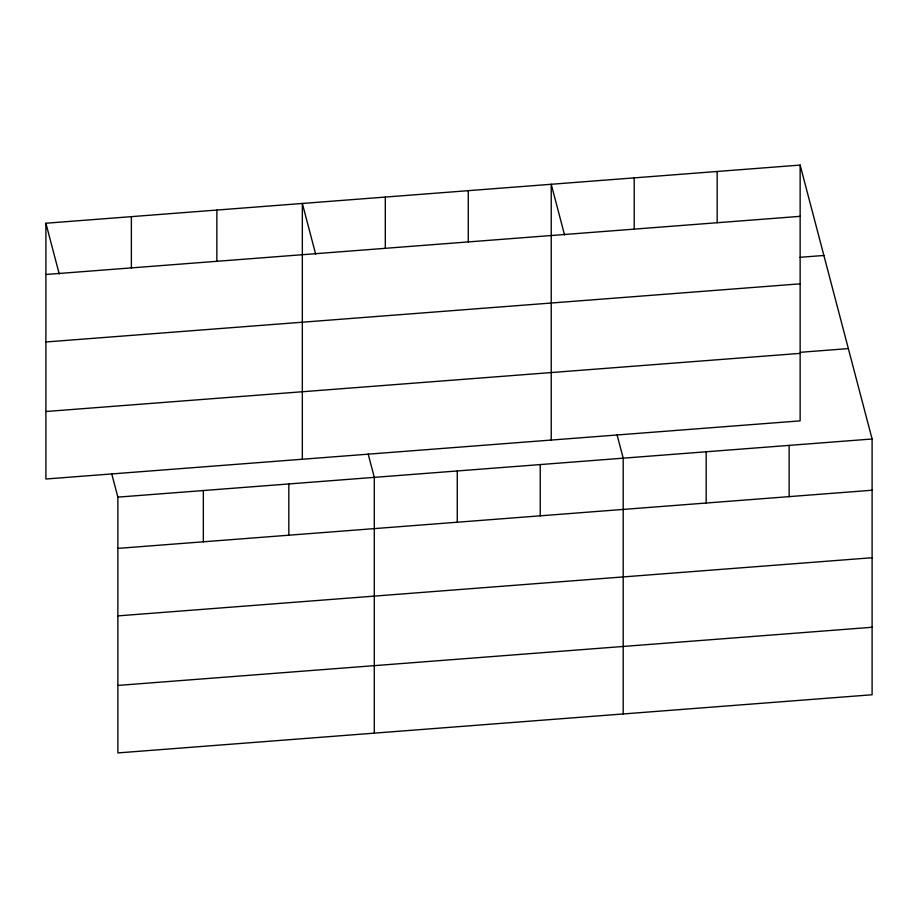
<?xml version="1.0" encoding="UTF-8"?>
<svg xmlns="http://www.w3.org/2000/svg" width="918" height="918" viewBox="0 0 918 918"><rect width="100%" height="100%" fill="white"/><g stroke="black" fill="none" stroke-linecap="round" stroke-linejoin="round"><path stroke-width="1.38" d="M800.14 165.079L800.14 420.869L45.9 479.012L45.9 223.235L800.14 165.079L872.1 438.988L872.1 694.765L117.86 752.921L117.86 497.131L111.744 473.849M45.9 274.482L800.14 216.338M799.98 257.315L823.882 255.468M45.9 341.978L800.14 283.834M800.542 352.282L848.358 348.599M45.9 411.516L800.14 353.373M117.86 497.131L872.1 438.988M117.86 548.39L872.1 490.235M117.86 615.886L872.1 557.731M117.86 685.425L872.1 627.269M564.547 234.939L551.236 184.277L551.236 440.055M617.08 434.891L623.196 458.174L623.196 713.963M315.654 254.137L302.343 203.463L302.343 459.241M368.187 454.077L374.303 477.36L374.303 733.149M45.9 223.235L59.211 273.908M789.136 445.379L789.136 496.638M717.176 171.482L717.176 222.73M706.171 451.782L706.171 503.03M634.212 177.874L634.212 229.133M540.232 464.565L540.232 515.824M468.272 190.669L468.272 241.927M457.267 470.968L457.267 522.227M385.308 197.06L385.308 248.319M288.826 483.958L288.826 535.205M216.866 210.05L216.866 261.309M203.337 490.545L203.337 541.804M131.377 216.637L131.377 267.895"/></g></svg>
